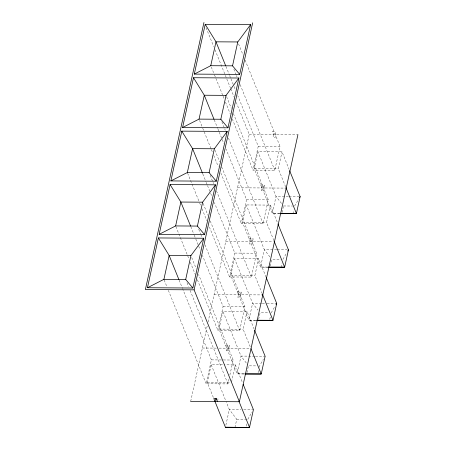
<?xml version="1.0" encoding="UTF-8"?>
<svg xmlns="http://www.w3.org/2000/svg" width="450" height="450" viewBox="0 0 450 450"><rect width="100%" height="100%" fill="white"/><g stroke="black" fill="none" stroke-linecap="round" stroke-linejoin="round"><path stroke-width="0.34" stroke-dasharray="2.25 1.69" d="M190.671 401.439L207.484 324.748M208.086 322.009L249.227 134.392L236.329 102.516M228.988 379.131L227.942 383.912L206.162 383.777L211.399 359.887L183.583 291.133M210.251 220.995L244.89 306.619L239.653 330.502L217.873 330.368L223.11 306.484L202.376 255.234M221.698 166.933L256.601 253.209L251.364 277.093L229.584 276.958L234.821 253.074L214.352 202.477M233.409 113.529L268.312 199.8L263.076 223.684L241.296 223.549L246.532 199.665L226.063 149.068M245.121 60.12L280.024 146.391L274.787 170.274L253.007 170.139L258.244 146.256L237.774 95.659M213.339 397.423L207.304 382.506L211.202 364.736L224.972 364.821M243.939 373.973L237.122 373.854L219.015 329.096L222.913 311.327L247.011 311.479L254.362 329.642M255.673 320.468L248.889 320.181L230.782 275.423L234.495 258.508L258.593 258.66L265.944 276.817M268.701 267.283L260.544 267.036L242.438 222.278L246.24 204.941L270.343 205.088L277.689 223.251M279.771 213.677L272.312 213.362L254.205 168.604L257.918 151.689L282.015 151.841L289.103 169.352M217.749 400.269L218.042 398.931M229.888 375.036L233.179 360.022L198.54 274.399M231.559 381.971L235.305 364.882L225.664 364.826M250.206 346.759L243.118 329.243L247.011 311.479M262.232 293.732L254.886 275.574L258.593 258.66M273.887 240.593L266.541 222.429L270.343 205.088M285.654 186.919L278.308 168.756L282.015 151.841M225.861 425.211L229.309 409.494L226.159 401.709M234.956 427.433L236.751 419.248L229.309 409.494L241.014 409.567M246.966 372.656L248.462 365.839L256.787 365.889M258.671 319.281L260.094 312.789L269.111 312.846M270.354 265.989L271.811 259.335L280.834 259.391M282.094 212.468L283.371 206.623M246.352 426.139L246.954 423.411M258.064 372.729L258.666 370.001M259.262 367.273L259.56 365.906L263.385 359.257M269.769 319.348L270.478 316.103M281.16 267.39L282.037 263.396M292.905 213.834L293.619 210.589M247.849 419.316L252.023 412.059M282.915 259.403L286.718 252.833M294.615 206.044L298.749 198.956M271.192 312.857L274.978 306.366M249.227 134.392L297.928 134.696M258.244 146.256L280.024 146.391M254.205 168.604L278.308 168.756M237.516 187.802L286.217 188.106M288.416 196.526L276.024 196.447L257.918 151.689M289.108 196.532L299.436 196.594M246.532 199.665L268.312 199.8M283.517 205.971L292.534 206.027M279.889 213.412L272.312 213.362L276.024 196.447L281.852 203.856M242.438 222.278L266.541 222.429M248.917 238.297L251.353 238.314L252.591 241.374M225.804 241.211L273.139 241.504M276.744 249.773L264.347 249.694L246.24 204.941M277.431 249.778L287.072 249.834M234.821 253.074L256.601 253.209M267.429 267.081L260.544 267.036L264.347 249.694L270.152 257.192M230.782 275.423L254.886 275.574M214.093 294.621L262.8 294.919M261.551 303.322L252.602 303.266L234.495 258.508M262.243 303.328L266.372 303.351M267.064 303.356L276.705 303.412M223.11 306.484L244.89 306.619M255.78 320.226L248.889 320.181L252.602 303.266L258.013 310.146M219.015 329.096L243.118 329.243M225.495 345.116L227.931 345.133L229.168 348.193M202.382 348.03L216.298 348.114M219.083 348.131L250.403 348.328M254.79 356.169L241.02 356.085L222.913 311.327M255.482 356.175L265.123 356.237M211.399 359.887L222.643 359.961M223.346 359.966L233.179 360.022M244.007 373.894L237.122 373.854L241.02 356.085L247.635 364.759M207.304 382.506L230.715 382.652M243.771 409.584L253.412 409.641M236.751 419.248L246.459 419.31M238.562 43.903L243.023 54.928M233.848 69.086L236.211 74.919M236.475 75.572L236.998 76.866M240.148 84.651L274.787 170.274M225.962 66.471L229.376 74.903M229.641 75.549L230.687 78.148M230.951 78.795L233.837 85.927M234.101 86.58L235.412 89.82M206.061 27.703L213.694 46.569M215.01 49.821L230.541 88.206M230.799 88.858L233.961 96.66M264.302 187.971L263.064 184.905L260.629 184.894L261.866 187.954M226.586 96.66L231.311 108.337M211.281 67.005L214.166 74.138M214.431 74.784L222.829 95.546M223.088 96.193L224.398 99.439M225.45 102.032L230.175 113.709M232.273 118.896L253.007 170.139M221.873 121.843L224.499 128.329M224.764 128.981L225.287 130.275M228.437 138.06L263.076 223.684M214.251 119.88L217.665 128.312M217.929 128.959L218.976 131.552M219.24 132.204L223.701 143.229M214.875 150.069L219.6 161.747M199.569 120.414L202.455 127.547M202.719 128.194L211.118 148.956M211.376 149.602L212.692 152.843M213.739 155.441L218.199 166.466M220.826 172.952L241.296 223.549M210.161 175.252L212.788 181.738M213.053 182.385L213.576 183.684M216.461 190.822L251.364 277.093M202.804 173.936L205.954 181.721M206.218 182.368L207.264 184.961M207.529 185.614L210.414 192.746M210.679 193.393L211.989 196.639M240.879 294.784L239.642 291.724L237.206 291.707L238.444 294.772M203.164 203.479L207.889 215.156M187.594 173.171L199.406 202.359M199.665 203.012L200.717 205.605M202.028 208.851L206.752 220.523M209.379 227.008L229.584 276.958M198.714 229.309L200.554 233.848M200.812 234.501L201.864 237.094M205.014 244.879L239.653 330.502M190.834 226.693L193.978 234.478M194.243 235.131L195.553 238.371M195.817 239.018L198.444 245.509M198.703 246.156L200.278 250.048M235.305 364.882L242.387 382.399M191.717 257.535L196.178 268.566M175.882 226.581L189.006 259.014M190.316 262.254L195.306 274.579M197.404 279.771L217.873 330.368M187.003 282.718L188.578 286.611M190.153 290.503L227.942 383.912M179.123 280.102L182.267 287.887M182.531 288.534L183.319 290.481M211.202 364.736L225.894 401.062M164.171 279.99L167.062 287.123M168.373 290.368L206.162 383.777M227.317 345.51L226.148 350.848L228.583 350.865L229.753 345.521L227.317 345.51M239.029 292.101L237.859 297.439L240.294 297.456L241.464 292.118L239.029 292.101M250.74 238.691L249.57 244.035L252.006 244.046L253.176 238.708L250.74 238.691M262.451 185.282L261.281 190.626L263.717 190.637L264.887 185.299L262.451 185.282M273.577 134.544L272.993 137.216L275.428 137.233L276.013 134.561L274.776 131.496L272.34 131.484L273.577 134.544"/><path stroke-width="0.67" d="M203.957 22.5L145.401 289.541L194.107 289.845L239.377 401.738L190.671 401.439M147.448 287.741L158.366 237.954L203.771 238.236L192.853 288.022L147.448 287.741L163.912 279.338L185.692 279.472L192.853 288.022M159.159 234.338L170.078 184.545L215.482 184.826L204.564 234.613L159.159 234.338L175.624 225.934L197.404 226.069L204.564 234.613M170.871 180.928L181.789 131.136L227.194 131.417L216.276 181.209L170.871 180.928L187.335 172.524L209.115 172.659L216.276 181.209M182.582 127.519L193.5 77.726L238.905 78.008L227.987 127.8L182.582 127.519L199.041 119.115L220.826 119.25L227.987 127.8M194.293 74.109L205.211 24.323L250.616 24.598L239.698 74.391L194.293 74.109L210.752 65.706L232.537 65.841L239.698 74.391M163.912 279.338L169.149 255.454L158.366 237.954M175.624 225.934L180.861 202.044L170.078 184.545M187.335 172.524L192.572 148.641L181.789 131.136M199.041 119.115L204.283 95.231L193.5 77.726M210.752 65.706L215.989 41.822L205.211 24.323M185.692 279.472L190.929 255.589L203.771 238.236M197.404 226.069L202.641 202.179L215.482 184.826M209.115 172.659L214.352 148.776L227.194 131.417M220.826 119.25L226.063 95.366L238.905 78.008M232.537 65.841L237.774 41.957L250.616 24.598M194.107 289.845L252.664 22.804M215.021 401.586L215.606 398.919L216.827 398.925M239.377 401.738L297.928 134.696M266.203 277.47L276.705 303.412L272.993 320.332L257.029 320.524M277.954 223.898L288.45 249.846L284.648 267.188L268.701 267.283M289.626 170.651L300.122 196.599L296.415 213.514L280.451 213.705M287.758 251.038L288.45 249.846M299.436 197.781L300.122 196.599M276.013 304.594L276.705 303.412M237.774 41.957L215.989 41.822L225.703 65.824M226.063 95.366L204.283 95.231L213.992 119.228M214.352 148.776L192.572 148.641L202.539 173.289M202.641 202.179L180.861 202.044L190.569 226.046M280.575 213.412L296.415 213.514L285.919 187.566M190.929 255.589L169.149 255.454L178.858 279.456M268.121 267.081L284.648 267.188L274.151 241.239M256.466 320.226L272.993 320.332L262.496 294.384M244.699 373.899L261.225 374.001L265.123 356.237L254.621 330.289M217.457 401.603L216.219 398.543L213.784 398.526L225.411 427.264L249.514 427.41L253.412 409.641L243.174 384.345M245.301 374.001L261.225 374.001L250.987 348.705M225.411 427.264L249.514 427.41L239.018 401.462"/></g></svg>
